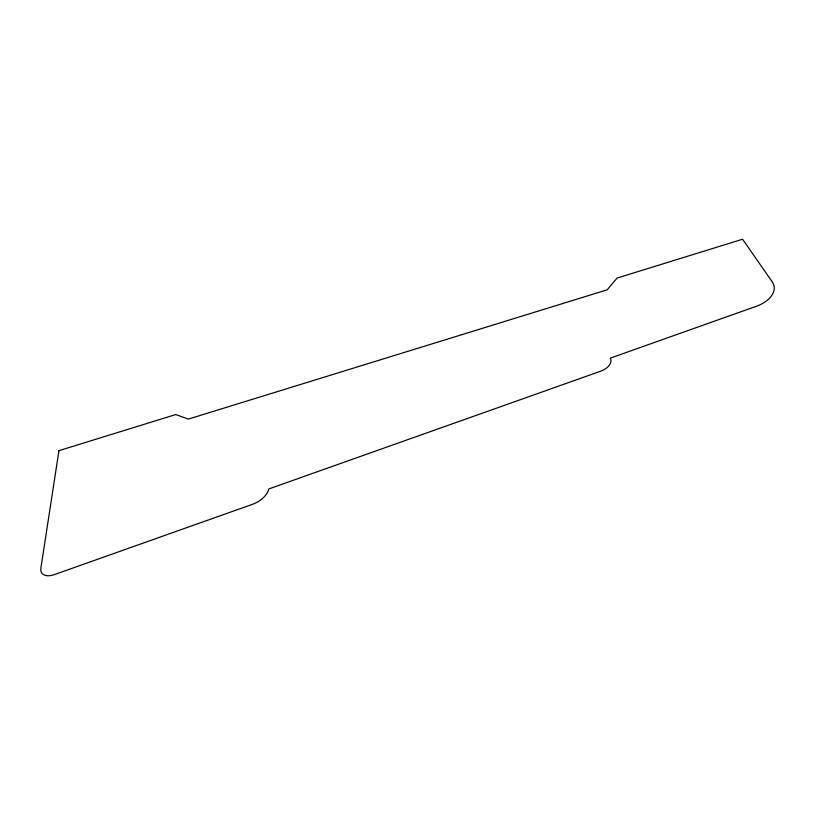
<?xml version="1.0" encoding="UTF-8"?>
<svg xmlns="http://www.w3.org/2000/svg" width="815" height="815" viewBox="0 0 815 815"><rect width="100%" height="100%" fill="white"/><g stroke="black" fill="none" stroke-linecap="round" stroke-linejoin="round"><path stroke-width="1.22" d="M58.955 450.664L40.862 568.249A15.668 9.138 -33.7 0 0 54.208 574.657L252.456 504.332A19.937 12.551 -27.3 0 0 268.869 488.929L600.726 371.171A15.312 9.586 -12.7 0 0 610.384 358.101L755.974 306.42A30.99 18.012 -8.1 0 0 772.202 281.847L742.618 239.233L617.077 278.058L607.236 289.783L188.346 419.104L175.755 414.55L58.955 450.664"/></g></svg>
